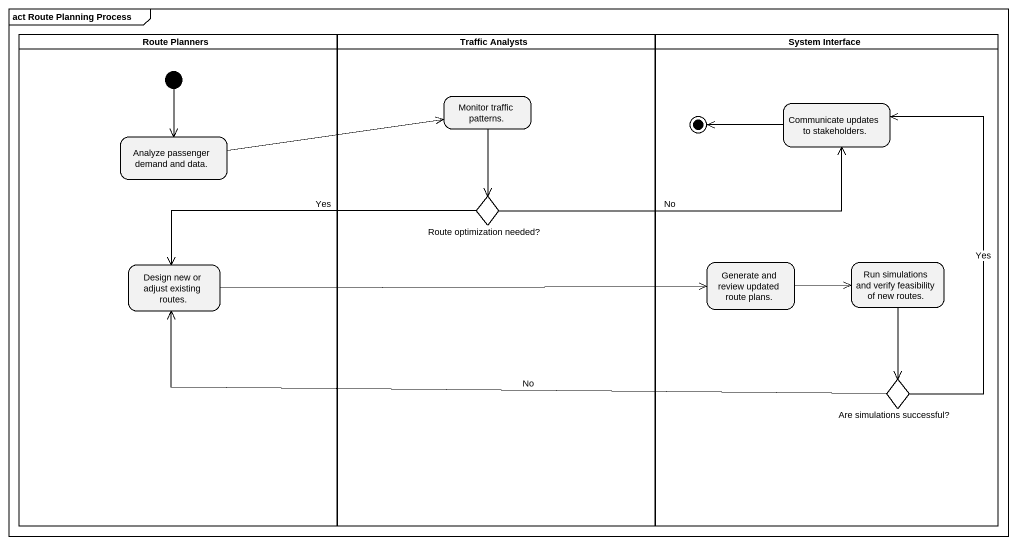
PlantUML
@startuml
mainframe act Route Planning Process
hide empty description
state "Route Planners" as Route_Planners <<partition>> {
  state "Analyze passenger demand and data." as Analyze_passenger_demand
  state "Design new or adjust existing routes." as Design_new_or_adjust
  [*] --> Analyze_passenger_demand
}
state "Traffic Analysts" as Traffic_Analysts <<partition>> {
  state "Monitor traffic patterns." as Monitor_traffic_patterns
  state "Route optimization needed?" as Route_optimization_needed <<choice>>
}
state "System Interface" as System_Interface <<partition>> {
  state "Communicate updates to stakeholders." as Communicate_updates_to
  state "Generate and review updated route plans." as Generate_and_review_updated
  state "Run simulations and verify feasibility of new routes." as Run_simulations_and_verify
  state "Are simulations successful?" as Are_simulations_successful <<choice>>
  Communicate_updates_to -left-> [*]
}
Monitor_traffic_patterns --> Route_optimization_needed
Analyze_passenger_demand -right-> Monitor_traffic_patterns
Route_optimization_needed -right-> Communicate_updates_to : No
Route_optimization_needed -left-> Design_new_or_adjust : Yes
Generate_and_review_updated -right-> Run_simulations_and_verify
Run_simulations_and_verify --> Are_simulations_successful
Design_new_or_adjust -right-> Generate_and_review_updated
Are_simulations_successful -up-> Communicate_updates_to : Yes
Are_simulations_successful -left-> Design_new_or_adjust : No
@enduml
